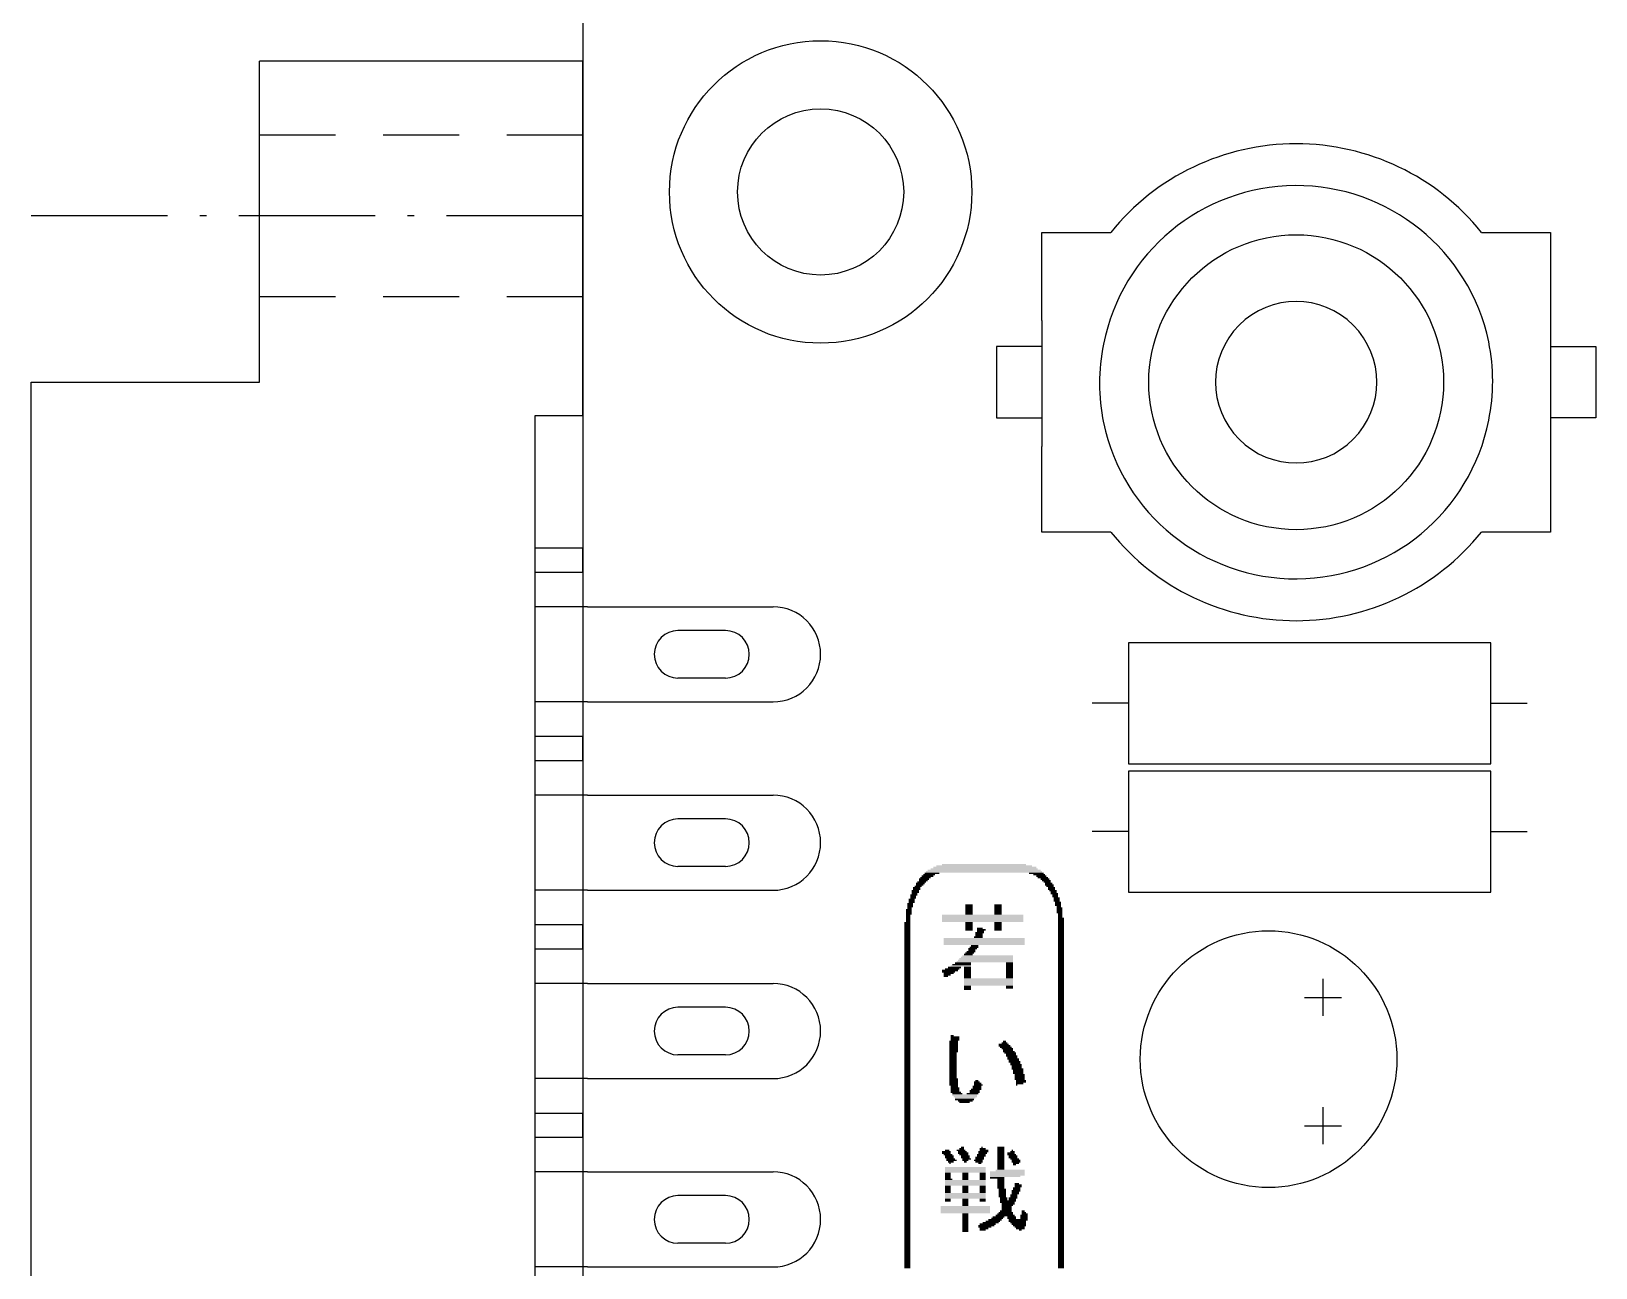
# Model space of a CAD drawing. Extents: x -12 to 55, y -5 to 108.
# Drawn here: x -11.6 to 21.3, y 44.39 to 70.38 of the extents above; entities that cross this region are included whole.
import ezdxf

# ---------------------------------------------------------------- set-up
doc = ezdxf.new("R2010")
doc.units = 0
for name, color, linetype in [('20', 30, 'CONTINUOUS'), ('21', 253, 'CONTINUOUS'), ('51', 253, 'CONTINUOUS')]:
    doc.layers.add(name, color=color, linetype=linetype)

# ---------------------------------------------------------------- blocks, each defined once
blk = doc.blocks.new('RECT')
blk.add_solid([(-0.5, -0.5), (0.5, -0.5), (-0.5, 0.5), (0.5, 0.5)])

msp = doc.modelspace()

# ---------------------------------------------------------------- linework, layer by layer
at = {"layer": '20'}
msp.add_line((0, 71), (0, 0), dxfattribs=at)
at = {"layer": '21'}
for p, q in [((0, 69.75), (-6.8, 69.75)), ((-6.8, 68.2), (-6.8, 69.75)), ((0, 68.2), (0, 69.75)), ((-6.8, 64.8), (-6.8, 68.2)), ((-6.8, 68.2), (-5.2, 68.2)), ((-4.2, 68.2), (-2.6, 68.2)), ((-1.6, 68.2), (0, 68.2)), ((0, 66.5), (0, 68.2)), ((-8.7333, 66.5), (-11.6, 66.5)), ((-7.9147, 66.5), (-8.052, 66.5)), ((-4.3667, 66.5), (-7.2333, 66.5)), ((-3.548, 66.5), (-3.6853, 66.5)), ((0, 66.5), (-2.8667, 66.5)), ((0, 64.8), (0, 66.5)), ((9.65, 64.3), (9.65, 66.15)), ((9.65, 66.15), (11.1, 66.15)), ((18.9, 66.15), (20.35, 66.15)), ((20.35, 66.15), (20.35, 64.3)), ((-6.8, 63), (-6.8, 64.8)), ((-6.8, 64.8), (-5.2, 64.8)), ((-4.2, 64.8), (-2.6, 64.8)), ((-1.6, 64.8), (0, 64.8)), ((0, 62.3), (0, 64.8)), ((-11.6, 8), (-11.6, 63)), ((-11.6, 63), (-6.8, 63)), ((-1, 8.7), (-1, 62.3)), ((-1, 62.3), (0, 62.3)), ((9.65, 59.85), (9.65, 61.65)), ((20.35, 61.7), (20.35, 59.85)), ((11.1, 59.85), (9.65, 59.85)), ((20.35, 59.85), (18.9, 59.85)), ((0, 59.51), (-1, 59.51)), ((0, 59.01), (0, 59.51)), ((-1, 59.01), (0, 59.01)), ((0.1, 58.28), (-1, 58.28)), ((19.095, 57.5206), (11.475, 57.5206)), ((11.475, 57.5206), (11.475, 54.9806)), ((19.095, 54.9806), (19.095, 57.5206)), ((0.1, 56.28), (-1, 56.28)), ((11.475, 56.2506), (10.713, 56.2506)), ((19.095, 56.2506), (19.857, 56.2506)), ((0, 55.55), (-1, 55.55)), ((0, 55.05), (0, 55.55)), ((-1, 55.05), (0, 55.05)), ((11.475, 54.9806), (19.095, 54.9806)), ((19.095, 54.8219), (11.475, 54.8219)), ((11.475, 54.8219), (11.475, 52.2819)), ((19.095, 52.2819), (19.095, 54.8219)), ((0.1, 54.32), (-1, 54.32)), ((11.475, 53.5519), (10.713, 53.5519)), ((19.095, 53.5519), (19.857, 53.5519)), ((0.1, 52.32), (-1, 52.32)), ((11.475, 52.2819), (19.095, 52.2819)), ((0, 51.59), (-1, 51.59)), ((0, 51.09), (0, 51.59)), ((-1, 51.09), (0, 51.09)), ((0.1, 50.36), (-1, 50.36)), ((15.568, 49.6783), (15.568, 50.4572)), ((15.1785, 50.0677), (15.9574, 50.0677)), ((0.1, 48.36), (-1, 48.36)), ((15.5679, 46.9795), (15.5679, 47.7584)), ((0, 47.63), (-1, 47.63)), ((0, 47.13), (0, 47.63)), ((-1, 47.13), (0, 47.13)), ((15.1784, 47.3689), (15.9573, 47.3689)), ((0.1, 46.4), (-1, 46.4)), ((0.1, 44.4), (-1, 44.4))]:
    msp.add_line(p, q, dxfattribs=at)
for centre, radius in [((5, 67), 3.1789), ((5, 67), 1.7463), ((15, 63), 3.1), ((14.4206, 48.7688), 2.6988)]:
    msp.add_circle(centre, radius, dxfattribs=at)
for centre, radius, start, end in [((15, 63), 5.0133, 38.9278, 141.0722), ((15.0051, 63), 4.1332, 11.8671, 168.8403), ((15, 63), 1.6971, 135, 45), ((14.9949, 63), 4.1332, 191.8671, 348.8403), ((15, 63), 5.0132, 218.9275, 321.0725)]:
    msp.add_arc(centre, radius, start, end, dxfattribs=at)
at = {"layer": '51'}
for p, q in [((9.65, 64.3), (9.65, 63.75)), ((20.35, 64.3), (20.35, 63.75)), ((9.65, 63.75), (8.7, 63.75)), ((8.7, 63.75), (8.7, 62.25)), ((9.65, 63.75), (9.65, 62.25)), ((20.35, 63.75), (20.35, 62.25)), ((20.35, 63.75), (21.3, 63.75)), ((21.3, 63.75), (21.3, 62.25)), ((8.7, 62.25), (9.65, 62.25)), ((9.65, 62.25), (9.65, 61.65)), ((20.35, 62.25), (20.35, 61.7)), ((21.3, 62.25), (20.35, 62.25)), ((0.1, 58.28), (4, 58.28)), ((3, 57.78), (2, 57.78)), ((3, 56.78), (2, 56.78)), ((0.1, 56.28), (4, 56.28)), ((0.1, 54.32), (4, 54.32)), ((3, 53.82), (2, 53.82)), ((3, 52.82), (2, 52.82)), ((0.1, 52.32), (4, 52.32)), ((0.1, 50.36), (4, 50.36)), ((3, 49.86), (2, 49.86)), ((3, 48.86), (2, 48.86)), ((0.1, 48.36), (4, 48.36)), ((0.1, 46.4), (4, 46.4)), ((3, 45.9), (2, 45.9)), ((3, 44.9), (2, 44.9)), ((0.1, 44.4), (4, 44.4))]:
    msp.add_line(p, q, dxfattribs=at)
for centre, radius, start, end in [((15, 63), 1.6971, 45, 135), ((14.9999, 63.025), 4.1333, 348.4866, 11.5134), ((15.0001, 62.975), 4.1333, 168.4866, 191.5134), ((4, 57.28), 1, 270, 90), ((2, 57.28), 0.5, 90, 270), ((3, 57.28), 0.5, 270, 90), ((4, 53.32), 1, 270, 90), ((2, 53.32), 0.5, 90, 270), ((3, 53.32), 0.5, 270, 90), ((4, 49.36), 1, 270, 90), ((2, 49.36), 0.5, 90, 270), ((3, 49.36), 0.5, 270, 90), ((4, 45.4), 1, 270, 90), ((2, 45.4), 0.5, 90, 270), ((3, 45.4), 0.5, 270, 90)]:
    msp.add_arc(centre, radius, start, end, dxfattribs=at)

# ---------------------------------------------------------------- block references
at = {"layer": '21', "yscale": 0.0305}
for p, xscale in [((7.2802, 52.6457), 0.2438), ((7.3412, 52.6762), 0.3048), ((8.4384, 52.7067), 2.4384), ((8.4384, 52.7371), 2.3774), ((8.4384, 52.7676), 2.2555), ((8.4537, 52.7981), 2.1641), ((8.4384, 52.8286), 2.0117), ((8.4384, 52.8591), 1.7678), ((9.5357, 52.6762), 0.3048), ((9.5967, 52.6457), 0.2438), ((6.9907, 52.3104), 0.1524), ((7.0211, 52.3714), 0.1524), ((7.0211, 52.3409), 0.1524), ((7.0516, 52.4019), 0.1524), ((7.0973, 52.4628), 0.1829), ((7.0821, 52.4323), 0.1524), ((7.1278, 52.4933), 0.1829), ((7.1735, 52.5543), 0.2134), ((7.1583, 52.5238), 0.1829), ((7.204, 52.5847), 0.2134), ((7.2497, 52.6152), 0.2438), ((9.6424, 52.6152), 0.2134), ((9.6729, 52.5847), 0.2134), ((9.7186, 52.5543), 0.1829), ((9.7491, 52.5238), 0.1829), ((9.7643, 52.4933), 0.1524), ((9.7948, 52.4628), 0.1524), ((9.8101, 52.4323), 0.1829), ((9.8253, 52.4019), 0.1524), ((9.8558, 52.3714), 0.1524), ((9.8558, 52.3409), 0.1524), ((9.8863, 52.3104), 0.1524), ((6.884, 52.0361), 0.1219), ((6.884, 52.0056), 0.1219), ((6.884, 51.9751), 0.1219), ((6.9145, 52.1275), 0.1219), ((6.9145, 52.0971), 0.1219), ((6.9145, 52.0666), 0.1219), ((6.9449, 52.1885), 0.1219), ((6.9449, 52.158), 0.1219), ((6.9602, 52.219), 0.1524), ((6.9754, 52.2495), 0.1219), ((6.9907, 52.2799), 0.1524), ((8.1184, 52.0056), 0.1524), ((8.1184, 51.9751), 0.1524), ((8.728, 52.0056), 0.1524), ((8.728, 51.9751), 0.1524), ((9.9167, 52.2495), 0.1524), ((9.9015, 52.2799), 0.1219), ((9.932, 52.219), 0.1219), ((9.932, 52.1885), 0.1219), ((9.9625, 52.158), 0.1219), ((9.9625, 52.1275), 0.1219), ((9.9625, 52.0971), 0.1219), ((9.9929, 52.0666), 0.1219), ((9.9929, 52.0361), 0.1219), ((9.9929, 52.0056), 0.1219), ((10.0082, 51.9751), 0.0914), ((6.823, 51.6399), 0.1219), ((6.8535, 51.9142), 0.1219), ((6.8535, 51.8837), 0.1219), ((6.8535, 51.8532), 0.1219), ((6.8535, 51.8227), 0.1219), ((6.8383, 51.7923), 0.0914), ((6.8383, 51.7618), 0.0914), ((6.8383, 51.7313), 0.0914), ((6.8383, 51.7008), 0.0914), ((6.8383, 51.6703), 0.0914), ((6.8687, 51.9447), 0.0914), ((8.408, 51.7923), 1.7069), ((8.408, 51.7618), 1.7069), ((8.408, 51.7313), 1.7069), ((8.408, 51.7008), 1.7069), ((8.408, 51.6703), 1.7069), ((8.1184, 51.9447), 0.1524), ((8.1184, 51.9142), 0.1524), ((8.1184, 51.8837), 0.1524), ((8.1184, 51.8532), 0.1524), ((8.1184, 51.8227), 0.1524), ((8.1184, 51.6399), 0.1524), ((8.728, 51.9447), 0.1524), ((8.728, 51.9142), 0.1524), ((8.728, 51.8837), 0.1524), ((8.728, 51.8532), 0.1524), ((8.728, 51.8227), 0.1524), ((8.728, 51.6399), 0.1524), ((10.0234, 51.9447), 0.1219), ((10.0234, 51.9142), 0.1219), ((10.0234, 51.8837), 0.1219), ((10.0234, 51.8532), 0.1219), ((10.0387, 51.8227), 0.0914), ((10.0387, 51.7923), 0.0914), ((10.0387, 51.7618), 0.0914), ((10.0539, 51.7313), 0.1219), ((10.0539, 51.7008), 0.1219), ((10.0539, 51.6703), 0.1219), ((10.0539, 51.6399), 0.1219), ((6.823, 51.6094), 0.1219), ((6.823, 51.5789), 0.1219), ((6.823, 51.5484), 0.1219), ((6.823, 51.5179), 0.1219), ((6.823, 51.4875), 0.1219), ((6.823, 51.457), 0.1219), ((6.823, 51.4265), 0.1219), ((6.823, 51.396), 0.1219), ((6.823, 51.3655), 0.1219), ((6.823, 51.3351), 0.1219), ((8.1184, 51.6094), 0.1524), ((8.1184, 51.5789), 0.1524), ((8.1184, 51.5484), 0.1524), ((8.1184, 51.5179), 0.1524), ((8.1184, 51.4875), 0.1524), ((8.3165, 51.3351), 0.1829), ((8.347, 51.4265), 0.1829), ((8.3318, 51.396), 0.1524), ((8.3318, 51.3655), 0.1524), ((8.347, 51.5179), 0.1219), ((8.3775, 51.4875), 0.1829), ((8.3622, 51.457), 0.1524), ((8.728, 51.6094), 0.1524), ((8.728, 51.5789), 0.1524), ((8.728, 51.5484), 0.1524), ((8.728, 51.5179), 0.1524), ((8.728, 51.4875), 0.1524), ((10.0539, 51.6094), 0.1219), ((10.0539, 51.5789), 0.1219), ((10.0539, 51.5484), 0.1219), ((10.0539, 51.5179), 0.1219), ((10.0539, 51.4875), 0.1219), ((10.0539, 51.457), 0.1219), ((10.0539, 51.4265), 0.1219), ((10.0539, 51.396), 0.1219), ((10.0539, 51.3655), 0.1219), ((10.0539, 51.3351), 0.1219), ((6.823, 51.3046), 0.1219), ((6.823, 51.2741), 0.1219), ((6.823, 51.2436), 0.1219), ((6.823, 51.2131), 0.1219), ((6.823, 51.1827), 0.1219), ((6.823, 51.1522), 0.1219), ((6.823, 51.1217), 0.1219), ((6.823, 51.0912), 0.1219), ((6.823, 51.0607), 0.1219), ((6.823, 51.0303), 0.1219), ((6.823, 50.9998), 0.1219), ((8.4384, 51.3046), 1.7069), ((8.4384, 51.2741), 1.7069), ((8.4384, 51.2436), 1.7069), ((8.4384, 51.2131), 1.7069), ((8.4384, 51.1827), 1.7069), ((8.1337, 50.9998), 0.1829), ((8.1641, 51.0303), 0.1829), ((8.1946, 51.0912), 0.1829), ((8.1794, 51.0607), 0.1524), ((8.2251, 51.1217), 0.1829), ((8.2403, 51.1522), 0.1524), ((10.0539, 51.3046), 0.1219), ((10.0539, 51.2741), 0.1219), ((10.0539, 51.2436), 0.1219), ((10.0539, 51.2131), 0.1219), ((10.0539, 51.1827), 0.1219), ((10.0539, 51.1522), 0.1219), ((10.0539, 51.1217), 0.1219), ((10.0539, 51.0912), 0.1219), ((10.0539, 51.0607), 0.1219), ((10.0539, 51.0303), 0.1219), ((10.0539, 50.9998), 0.1219), ((6.823, 50.9693), 0.1219), ((6.823, 50.9388), 0.1219), ((6.823, 50.9083), 0.1219), ((6.823, 50.8779), 0.1219), ((6.823, 50.8474), 0.1219), ((6.823, 50.8169), 0.1219), ((6.823, 50.7864), 0.1219), ((6.823, 50.7559), 0.1219), ((6.823, 50.7255), 0.1219), ((6.823, 50.695), 0.1219), ((6.823, 50.6645), 0.1219), ((7.7679, 50.6645), 0.3048), ((7.8136, 50.695), 0.2743), ((7.9508, 50.7255), 0.4267), ((7.966, 50.7559), 0.3962), ((7.9965, 50.7864), 0.3353), ((8.4537, 50.8169), 1.1887), ((8.4689, 50.8474), 1.1582), ((8.4842, 50.8779), 1.1278), ((8.4994, 50.9083), 1.0973), ((8.5146, 50.9388), 1.0668), ((8.1032, 50.9693), 0.1829), ((8.0879, 50.695), 0.1524), ((8.0879, 50.6645), 0.1524), ((8.9718, 50.7864), 0.1524), ((8.9718, 50.7559), 0.1524), ((8.9718, 50.7255), 0.1524), ((8.9718, 50.695), 0.1524), ((8.9718, 50.6645), 0.1524), ((10.0539, 50.9693), 0.1219), ((10.0539, 50.9388), 0.1219), ((10.0539, 50.9083), 0.1219), ((10.0539, 50.8779), 0.1219), ((10.0539, 50.8474), 0.1219), ((10.0539, 50.8169), 0.1219), ((10.0539, 50.7864), 0.1219), ((10.0539, 50.7559), 0.1219), ((10.0539, 50.7255), 0.1219), ((10.0539, 50.695), 0.1219), ((10.0539, 50.6645), 0.1219), ((6.823, 50.634), 0.1219), ((6.823, 50.6035), 0.1219), ((6.823, 50.5731), 0.1219), ((6.823, 50.5426), 0.1219), ((6.823, 50.5121), 0.1219), ((6.823, 50.4816), 0.1219), ((6.823, 50.4511), 0.1219), ((6.823, 50.4207), 0.1219), ((6.823, 50.3902), 0.1219), ((6.823, 50.3597), 0.1219), ((6.823, 50.3292), 0.1219), ((7.7222, 50.634), 0.3353), ((7.6917, 50.6035), 0.2743), ((7.6917, 50.5731), 0.2134), ((7.6612, 50.5426), 0.1524), ((7.6307, 50.5121), 0.0914), ((8.0879, 50.634), 0.1524), ((8.0879, 50.6035), 0.1524), ((8.0879, 50.5731), 0.1524), ((8.0879, 50.5426), 0.1524), ((8.0879, 50.5121), 0.1524), ((8.0879, 50.4816), 0.1524), ((8.5299, 50.4511), 1.0363), ((8.5299, 50.4207), 1.0363), ((8.5299, 50.3902), 1.0363), ((8.5299, 50.3597), 1.0363), ((8.5299, 50.3292), 1.0363), ((8.9718, 50.634), 0.1524), ((8.9718, 50.6035), 0.1524), ((8.9718, 50.5731), 0.1524), ((8.9718, 50.5426), 0.1524), ((8.9718, 50.5121), 0.1524), ((8.9718, 50.4816), 0.1524), ((10.0539, 50.634), 0.1219), ((10.0539, 50.6035), 0.1219), ((10.0539, 50.5731), 0.1219), ((10.0539, 50.5426), 0.1219), ((10.0539, 50.5121), 0.1219), ((10.0539, 50.4816), 0.1219), ((10.0539, 50.4511), 0.1219), ((10.0539, 50.4207), 0.1219), ((10.0539, 50.3902), 0.1219), ((10.0539, 50.3597), 0.1219), ((10.0539, 50.3292), 0.1219), ((6.823, 50.2987), 0.1219), ((6.823, 50.2683), 0.1219), ((6.823, 50.2378), 0.1219), ((6.823, 50.2073), 0.1219), ((6.823, 50.1768), 0.1219), ((6.823, 50.1463), 0.1219), ((6.823, 50.1159), 0.1219), ((6.823, 50.0854), 0.1219), ((6.823, 50.0549), 0.1219), ((6.823, 50.0244), 0.1219), ((6.823, 49.9939), 0.1219), ((8.0879, 50.2987), 0.1524), ((8.0879, 50.2683), 0.1524), ((8.0879, 50.2378), 0.1524), ((8.9718, 50.2987), 0.1524), ((8.9718, 50.2683), 0.1524), ((10.0539, 50.2987), 0.1219), ((10.0539, 50.2683), 0.1219), ((10.0539, 50.2378), 0.1219), ((10.0539, 50.2073), 0.1219), ((10.0539, 50.1768), 0.1219), ((10.0539, 50.1463), 0.1219), ((10.0539, 50.1159), 0.1219), ((10.0539, 50.0854), 0.1219), ((10.0539, 50.0549), 0.1219), ((10.0539, 50.0244), 0.1219), ((10.0539, 49.9939), 0.1219), ((6.823, 49.9635), 0.1219), ((6.823, 49.933), 0.1219), ((6.823, 49.9025), 0.1219), ((6.823, 49.872), 0.1219), ((6.823, 49.8415), 0.1219), ((6.823, 49.8111), 0.1219), ((6.823, 49.7806), 0.1219), ((6.823, 49.7501), 0.1219), ((6.823, 49.7196), 0.1219), ((6.823, 49.6891), 0.1219), ((10.0539, 49.9635), 0.1219), ((10.0539, 49.933), 0.1219), ((10.0539, 49.9025), 0.1219), ((10.0539, 49.872), 0.1219), ((10.0539, 49.8415), 0.1219), ((10.0539, 49.8111), 0.1219), ((10.0539, 49.7806), 0.1219), ((10.0539, 49.7501), 0.1219), ((10.0539, 49.7196), 0.1219), ((10.0539, 49.6891), 0.1219), ((6.823, 49.6587), 0.1219), ((6.823, 49.6282), 0.1219), ((6.823, 49.5977), 0.1219), ((6.823, 49.5672), 0.1219), ((6.823, 49.5367), 0.1219), ((6.823, 49.5063), 0.1219), ((6.823, 49.4758), 0.1219), ((6.823, 49.4453), 0.1219), ((6.823, 49.4148), 0.1219), ((6.823, 49.3843), 0.1219), ((6.823, 49.3539), 0.1219), ((10.0539, 49.6587), 0.1219), ((10.0539, 49.6282), 0.1219), ((10.0539, 49.5977), 0.1219), ((10.0539, 49.5672), 0.1219), ((10.0539, 49.5367), 0.1219), ((10.0539, 49.5063), 0.1219), ((10.0539, 49.4758), 0.1219), ((10.0539, 49.4453), 0.1219), ((10.0539, 49.4148), 0.1219), ((10.0539, 49.3843), 0.1219), ((10.0539, 49.3539), 0.1219), ((6.823, 49.3234), 0.1219), ((6.823, 49.2929), 0.1219), ((6.823, 49.2624), 0.1219), ((6.823, 49.2319), 0.1219), ((6.823, 49.2015), 0.1219), ((6.823, 49.171), 0.1219), ((6.823, 49.1405), 0.1219), ((6.823, 49.11), 0.1219), ((6.823, 49.0795), 0.1219), ((6.823, 49.0491), 0.1219), ((6.823, 49.0186), 0.1219), ((7.7984, 49.1405), 0.1829), ((7.7984, 49.11), 0.1829), ((7.7984, 49.0795), 0.1829), ((7.7984, 49.0491), 0.1829), ((7.7984, 49.0186), 0.1829), ((7.7679, 49.2624), 0.061), ((7.8289, 49.2319), 0.1829), ((7.8289, 49.2015), 0.1829), ((7.8289, 49.171), 0.1829), ((8.8499, 49.0795), 0.2134), ((8.8652, 49.0491), 0.2438), ((8.8956, 49.0186), 0.2438), ((8.8652, 49.11), 0.1219), ((8.8652, 49.1405), 0.061), ((10.0539, 49.3234), 0.1219), ((10.0539, 49.2929), 0.1219), ((10.0539, 49.2624), 0.1219), ((10.0539, 49.2319), 0.1219), ((10.0539, 49.2015), 0.1219), ((10.0539, 49.171), 0.1219), ((10.0539, 49.1405), 0.1219), ((10.0539, 49.11), 0.1219), ((10.0539, 49.0795), 0.1219), ((10.0539, 49.0491), 0.1219), ((10.0539, 49.0186), 0.1219), ((6.823, 48.9881), 0.1219), ((6.823, 48.9576), 0.1219), ((6.823, 48.9271), 0.1219), ((6.823, 48.8967), 0.1219), ((6.823, 48.8662), 0.1219), ((6.823, 48.8357), 0.1219), ((6.823, 48.8052), 0.1219), ((6.823, 48.7747), 0.1219), ((6.823, 48.7443), 0.1219), ((6.823, 48.7138), 0.1219), ((6.823, 48.6833), 0.1219), ((7.7984, 48.9881), 0.1829), ((7.7984, 48.9576), 0.1829), ((7.7984, 48.9271), 0.1829), ((7.7831, 48.8967), 0.1524), ((7.7831, 48.8662), 0.1524), ((7.7831, 48.8357), 0.1524), ((7.7831, 48.8052), 0.1524), ((7.7831, 48.7747), 0.1524), ((7.7831, 48.7443), 0.1524), ((7.7831, 48.7138), 0.1524), ((7.7831, 48.6833), 0.1524), ((8.9261, 48.9881), 0.2438), ((8.9414, 48.9576), 0.2134), ((8.9566, 48.9271), 0.2438), ((8.9871, 48.8967), 0.2438), ((9.0023, 48.8662), 0.2134), ((9.0176, 48.8357), 0.2438), ((9.0328, 48.8052), 0.2134), ((9.048, 48.7747), 0.2438), ((9.0633, 48.7443), 0.2134), ((9.0785, 48.7138), 0.2438), ((9.0938, 48.6833), 0.2134), ((10.0539, 48.9881), 0.1219), ((10.0539, 48.9576), 0.1219), ((10.0539, 48.9271), 0.1219), ((10.0539, 48.8967), 0.1219), ((10.0539, 48.8662), 0.1219), ((10.0539, 48.8357), 0.1219), ((10.0539, 48.8052), 0.1219), ((10.0539, 48.7747), 0.1219), ((10.0539, 48.7443), 0.1219), ((10.0539, 48.7138), 0.1219), ((10.0539, 48.6833), 0.1219), ((6.823, 48.6528), 0.1219), ((6.823, 48.6223), 0.1219), ((6.823, 48.5919), 0.1219), ((6.823, 48.5614), 0.1219), ((6.823, 48.5309), 0.1219), ((6.823, 48.5004), 0.1219), ((6.823, 48.4699), 0.1219), ((6.823, 48.4395), 0.1219), ((6.823, 48.409), 0.1219), ((6.823, 48.3785), 0.1219), ((6.823, 48.348), 0.1219), ((7.7831, 48.6528), 0.1524), ((7.7831, 48.6223), 0.1524), ((7.7831, 48.5919), 0.1524), ((7.7831, 48.5614), 0.1524), ((7.7831, 48.5309), 0.1524), ((7.7831, 48.5004), 0.1524), ((7.7831, 48.4699), 0.1524), ((7.7831, 48.4395), 0.1524), ((7.7831, 48.409), 0.1524), ((7.7831, 48.3785), 0.1524), ((7.7984, 48.348), 0.1829), ((9.109, 48.6528), 0.2438), ((9.1242, 48.6223), 0.2134), ((9.1242, 48.5919), 0.2134), ((9.1395, 48.5614), 0.2438), ((9.1547, 48.5309), 0.2134), ((9.1547, 48.5004), 0.2134), ((9.1547, 48.4699), 0.2134), ((9.1852, 48.4395), 0.2134), ((9.1852, 48.409), 0.2134), ((9.1852, 48.3785), 0.2134), ((9.1852, 48.348), 0.2134), ((10.0539, 48.6528), 0.1219), ((10.0539, 48.6223), 0.1219), ((10.0539, 48.5919), 0.1219), ((10.0539, 48.5614), 0.1219), ((10.0539, 48.5309), 0.1219), ((10.0539, 48.5004), 0.1219), ((10.0539, 48.4699), 0.1219), ((10.0539, 48.4395), 0.1219), ((10.0539, 48.409), 0.1219), ((10.0539, 48.3785), 0.1219), ((10.0539, 48.348), 0.1219), ((6.823, 48.3175), 0.1219), ((6.823, 48.2871), 0.1219), ((6.823, 48.2566), 0.1219), ((6.823, 48.2261), 0.1219), ((6.823, 48.1956), 0.1219), ((6.823, 48.1651), 0.1219), ((6.823, 48.1347), 0.1219), ((6.823, 48.1042), 0.1219), ((6.823, 48.0737), 0.1219), ((6.823, 48.0432), 0.1219), ((7.7984, 48.3175), 0.1829), ((7.7984, 48.2871), 0.1829), ((7.7984, 48.2566), 0.1829), ((7.7984, 48.2261), 0.1829), ((7.8136, 48.1956), 0.1524), ((7.8289, 48.1651), 0.1829), ((7.8289, 48.1347), 0.1829), ((7.8289, 48.1042), 0.1829), ((7.8441, 48.0737), 0.2134), ((7.8746, 48.0432), 0.2134), ((8.1946, 48.0432), 0.2438), ((8.2403, 48.1042), 0.2134), ((8.2403, 48.0737), 0.2134), ((8.2708, 48.1347), 0.2134), ((8.2861, 48.1956), 0.1829), ((8.2861, 48.1651), 0.1829), ((8.3165, 48.2261), 0.1829), ((8.2861, 48.2871), 0.1219), ((8.3013, 48.2566), 0.1524), ((8.2861, 48.3175), 0.061), ((9.2157, 48.3175), 0.2134), ((9.2157, 48.2871), 0.2134), ((9.1852, 48.2566), 0.1524), ((9.1242, 48.2261), 0.0305), ((10.0539, 48.3175), 0.1219), ((10.0539, 48.2871), 0.1219), ((10.0539, 48.2566), 0.1219), ((10.0539, 48.2261), 0.1219), ((10.0539, 48.1956), 0.1219), ((10.0539, 48.1651), 0.1219), ((10.0539, 48.1347), 0.1219), ((10.0539, 48.1042), 0.1219), ((10.0539, 48.0737), 0.1219), ((10.0539, 48.0432), 0.1219), ((6.823, 48.0127), 0.1219), ((6.823, 47.9823), 0.1219), ((6.823, 47.9518), 0.1219), ((6.823, 47.9213), 0.1219), ((6.823, 47.8908), 0.1219), ((6.823, 47.8603), 0.1219), ((6.823, 47.8299), 0.1219), ((6.823, 47.7994), 0.1219), ((6.823, 47.7689), 0.1219), ((6.823, 47.7384), 0.1219), ((6.823, 47.7079), 0.1219), ((8.027, 48.0127), 0.5182), ((8.0422, 47.9823), 0.4877), ((8.0422, 47.9518), 0.4267), ((8.027, 47.9213), 0.3962), ((8.0422, 47.8908), 0.3048), ((8.027, 47.8603), 0.2134), ((10.0539, 48.0127), 0.1219), ((10.0539, 47.9823), 0.1219), ((10.0539, 47.9518), 0.1219), ((10.0539, 47.9213), 0.1219), ((10.0539, 47.8908), 0.1219), ((10.0539, 47.8603), 0.1219), ((10.0539, 47.8299), 0.1219), ((10.0539, 47.7994), 0.1219), ((10.0539, 47.7689), 0.1219), ((10.0539, 47.7384), 0.1219), ((10.0539, 47.7079), 0.1219), ((6.823, 47.6775), 0.1219), ((6.823, 47.647), 0.1219), ((6.823, 47.6165), 0.1219), ((6.823, 47.586), 0.1219), ((6.823, 47.5555), 0.1219), ((6.823, 47.5251), 0.1219), ((6.823, 47.4946), 0.1219), ((6.823, 47.4641), 0.1219), ((6.823, 47.4336), 0.1219), ((6.823, 47.4031), 0.1219), ((6.823, 47.3727), 0.1219), ((10.0539, 47.6775), 0.1219), ((10.0539, 47.647), 0.1219), ((10.0539, 47.6165), 0.1219), ((10.0539, 47.586), 0.1219), ((10.0539, 47.5555), 0.1219), ((10.0539, 47.5251), 0.1219), ((10.0539, 47.4946), 0.1219), ((10.0539, 47.4641), 0.1219), ((10.0539, 47.4336), 0.1219), ((10.0539, 47.4031), 0.1219), ((10.0539, 47.3727), 0.1219), ((6.823, 47.3422), 0.1219), ((6.823, 47.3117), 0.1219), ((6.823, 47.2812), 0.1219), ((6.823, 47.2507), 0.1219), ((6.823, 47.2203), 0.1219), ((6.823, 47.1898), 0.1219), ((6.823, 47.1593), 0.1219), ((6.823, 47.1288), 0.1219), ((6.823, 47.0983), 0.1219), ((6.823, 47.0678), 0.1219), ((6.823, 47.0374), 0.1219), ((10.0539, 47.3422), 0.1219), ((10.0539, 47.3117), 0.1219), ((10.0539, 47.2812), 0.1219), ((10.0539, 47.2507), 0.1219), ((10.0539, 47.2203), 0.1219), ((10.0539, 47.1898), 0.1219), ((10.0539, 47.1593), 0.1219), ((10.0539, 47.1288), 0.1219), ((10.0539, 47.0983), 0.1219), ((10.0539, 47.0678), 0.1219), ((10.0539, 47.0374), 0.1219), ((6.823, 47.0069), 0.1219), ((6.823, 46.9764), 0.1219), ((6.823, 46.9459), 0.1219), ((6.823, 46.9154), 0.1219), ((6.823, 46.885), 0.1219), ((6.823, 46.8545), 0.1219), ((6.823, 46.824), 0.1219), ((6.823, 46.7935), 0.1219), ((6.823, 46.763), 0.1219), ((6.823, 46.7326), 0.1219), ((7.646, 46.824), 0.1829), ((7.646, 46.7935), 0.1829), ((7.6764, 46.763), 0.1829), ((7.6612, 46.8545), 0.0914), ((7.7069, 46.7326), 0.1829), ((7.9508, 46.8545), 0.1829), ((7.9965, 46.7935), 0.2134), ((7.9813, 46.824), 0.1829), ((8.0117, 46.763), 0.1829), ((7.966, 46.885), 0.0914), ((8.0422, 46.7326), 0.1829), ((7.9813, 46.9154), 0.061), ((8.3775, 46.763), 0.1829), ((8.3775, 46.7326), 0.1829), ((8.4232, 46.824), 0.2134), ((8.408, 46.7935), 0.1829), ((8.4384, 46.8545), 0.1829), ((8.408, 46.885), 0.1219), ((8.3927, 46.9154), 0.0305), ((8.789, 46.9154), 0.1524), ((8.789, 46.885), 0.1524), ((8.789, 46.8545), 0.1524), ((8.789, 46.824), 0.1524), ((8.789, 46.7935), 0.1524), ((8.789, 46.763), 0.1524), ((8.789, 46.7326), 0.1524), ((9.0023, 46.7935), 0.1524), ((9.0176, 46.763), 0.1829), ((9.048, 46.7326), 0.1829), ((9.0328, 46.824), 0.0914), ((9.0328, 46.8545), 0.0305), ((10.0539, 47.0069), 0.1219), ((10.0539, 46.9764), 0.1219), ((10.0539, 46.9459), 0.1219), ((10.0539, 46.9154), 0.1219), ((10.0539, 46.885), 0.1219), ((10.0539, 46.8545), 0.1219), ((10.0539, 46.824), 0.1219), ((10.0539, 46.7935), 0.1219), ((10.0539, 46.763), 0.1219), ((10.0539, 46.7326), 0.1219), ((6.823, 46.7021), 0.1219), ((6.823, 46.6716), 0.1219), ((6.823, 46.6411), 0.1219), ((6.823, 46.6106), 0.1219), ((6.823, 46.5802), 0.1219), ((6.823, 46.5497), 0.1219), ((6.823, 46.5192), 0.1219), ((6.823, 46.4887), 0.1219), ((6.823, 46.4582), 0.1219), ((6.823, 46.4278), 0.1219), ((6.823, 46.3973), 0.1219), ((7.7069, 46.7021), 0.1829), ((8.0422, 46.4887), 0.8534), ((8.0422, 46.4582), 0.8534), ((8.0422, 46.4278), 0.8534), ((8.0422, 46.3973), 0.8534), ((7.7374, 46.6716), 0.1829), ((7.7527, 46.6411), 0.2134), ((7.7374, 46.6106), 0.1219), ((7.7222, 46.5802), 0.0305), ((8.0422, 46.7021), 0.1829), ((8.0727, 46.6716), 0.1829), ((8.0422, 46.6411), 0.1219), ((8.0422, 46.6106), 0.061), ((8.3165, 46.6411), 0.1829), ((8.347, 46.7021), 0.1829), ((8.347, 46.6716), 0.1829), ((8.3318, 46.6106), 0.1524), ((8.347, 46.5802), 0.061), ((8.9261, 46.3973), 0.7315), ((8.9871, 46.4278), 0.6096), ((8.789, 46.7021), 0.1524), ((8.789, 46.6716), 0.1524), ((8.789, 46.6411), 0.1524), ((8.789, 46.6106), 0.1524), ((8.789, 46.5802), 0.1524), ((8.789, 46.5497), 0.1524), ((8.789, 46.5192), 0.1524), ((8.789, 46.4887), 0.1524), ((8.789, 46.4582), 0.1524), ((9.048, 46.7021), 0.1829), ((9.0785, 46.6716), 0.1829), ((9.109, 46.6411), 0.1829), ((9.109, 46.6106), 0.1829), ((9.109, 46.5802), 0.1219), ((9.0785, 46.5497), 0.061), ((10.0539, 46.7021), 0.1219), ((10.0539, 46.6716), 0.1219), ((10.0539, 46.6411), 0.1219), ((10.0539, 46.6106), 0.1219), ((10.0539, 46.5802), 0.1219), ((10.0539, 46.5497), 0.1219), ((10.0539, 46.5192), 0.1219), ((10.0539, 46.4887), 0.1219), ((10.0539, 46.4582), 0.1219), ((10.0539, 46.4278), 0.1219), ((10.0539, 46.3973), 0.1219), ((6.823, 46.3668), 0.1219), ((6.823, 46.3363), 0.1219), ((6.823, 46.3058), 0.1219), ((6.823, 46.2754), 0.1219), ((6.823, 46.2449), 0.1219), ((6.823, 46.2144), 0.1219), ((6.823, 46.1839), 0.1219), ((6.823, 46.1534), 0.1219), ((6.823, 46.123), 0.1219), ((6.823, 46.0925), 0.1219), ((6.823, 46.062), 0.1219), ((7.6764, 46.3668), 0.1219), ((7.6764, 46.3363), 0.1219), ((7.6764, 46.3058), 0.1219), ((7.6764, 46.2754), 0.1219), ((7.6917, 46.2449), 0.1524), ((8.0422, 46.2144), 0.8534), ((8.0422, 46.1839), 0.8534), ((8.0422, 46.1534), 0.8534), ((8.0422, 46.123), 0.8534), ((7.6764, 46.0925), 0.1219), ((7.6764, 46.062), 0.1219), ((8.0422, 46.3668), 0.1219), ((8.0422, 46.3363), 0.1219), ((8.0422, 46.3058), 0.1219), ((8.0422, 46.2754), 0.1219), ((8.0422, 46.2449), 0.1219), ((8.0422, 46.0925), 0.1219), ((8.0422, 46.062), 0.1219), ((8.408, 46.3668), 0.1219), ((8.408, 46.3363), 0.1219), ((8.408, 46.3058), 0.1219), ((8.408, 46.2754), 0.1219), ((8.408, 46.2449), 0.1219), ((8.408, 46.0925), 0.1219), ((8.408, 46.062), 0.1219), ((8.9261, 46.3668), 0.7315), ((8.9261, 46.3363), 0.7315), ((8.8804, 46.3058), 0.6401), ((8.7128, 46.2754), 0.3048), ((8.789, 46.2449), 0.1524), ((8.789, 46.2144), 0.1524), ((8.789, 46.1839), 0.1524), ((8.789, 46.1534), 0.1524), ((8.789, 46.123), 0.1524), ((8.789, 46.0925), 0.1524), ((8.789, 46.062), 0.1524), ((9.1242, 46.062), 0.1524), ((9.1242, 46.1534), 0.0914), ((9.1547, 46.123), 0.1524), ((9.1547, 46.0925), 0.1524), ((10.0539, 46.3668), 0.1219), ((10.0539, 46.3363), 0.1219), ((10.0539, 46.3058), 0.1219), ((10.0539, 46.2754), 0.1219), ((10.0539, 46.2449), 0.1219), ((10.0539, 46.2144), 0.1219), ((10.0539, 46.1839), 0.1219), ((10.0539, 46.1534), 0.1219), ((10.0539, 46.123), 0.1219), ((10.0539, 46.0925), 0.1219), ((10.0539, 46.062), 0.1219), ((6.823, 46.0315), 0.1219), ((6.823, 46.001), 0.1219), ((6.823, 45.9706), 0.1219), ((6.823, 45.9401), 0.1219), ((6.823, 45.9096), 0.1219), ((6.823, 45.8791), 0.1219), ((6.823, 45.8486), 0.1219), ((6.823, 45.8182), 0.1219), ((6.823, 45.7877), 0.1219), ((6.823, 45.7572), 0.1219), ((6.823, 45.7267), 0.1219), ((7.6764, 46.0315), 0.1219), ((7.6764, 46.001), 0.1219), ((7.6764, 45.9706), 0.1219), ((8.0422, 45.9401), 0.8534), ((8.0422, 45.9096), 0.8534), ((8.0422, 45.8791), 0.8534), ((8.0422, 45.8486), 0.8534), ((7.6764, 45.8182), 0.1219), ((7.6764, 45.7877), 0.1219), ((8.0422, 46.0315), 0.1219), ((8.0422, 46.001), 0.1219), ((8.0422, 45.9706), 0.1219), ((8.0422, 45.8182), 0.1219), ((8.0422, 45.7877), 0.1219), ((8.0422, 45.7572), 0.1219), ((8.0422, 45.7267), 0.1219), ((8.408, 46.0315), 0.1219), ((8.408, 46.001), 0.1219), ((8.408, 45.9706), 0.1219), ((8.408, 45.8182), 0.1219), ((8.408, 45.7877), 0.1219), ((8.8194, 46.0315), 0.1524), ((8.8194, 46.001), 0.1524), ((8.8194, 45.9706), 0.1524), ((8.8194, 45.9401), 0.1524), ((8.8194, 45.9096), 0.1524), ((8.8194, 45.8791), 0.1524), ((8.8499, 45.8486), 0.1524), ((8.8499, 45.8182), 0.1524), ((8.9414, 45.7877), 0.3353), ((8.9261, 45.7572), 0.3048), ((8.9414, 45.7267), 0.2743), ((9.048, 45.8486), 0.1829), ((9.0328, 45.8182), 0.1524), ((9.0633, 45.9096), 0.1524), ((9.0633, 45.8791), 0.1524), ((9.109, 46.001), 0.1829), ((9.0938, 45.9706), 0.1524), ((9.0938, 45.9401), 0.1524), ((9.1242, 46.0315), 0.1524), ((10.0539, 46.0315), 0.1219), ((10.0539, 46.001), 0.1219), ((10.0539, 45.9706), 0.1219), ((10.0539, 45.9401), 0.1219), ((10.0539, 45.9096), 0.1219), ((10.0539, 45.8791), 0.1219), ((10.0539, 45.8486), 0.1219), ((10.0539, 45.8182), 0.1219), ((10.0539, 45.7877), 0.1219), ((10.0539, 45.7572), 0.1219), ((10.0539, 45.7267), 0.1219), ((6.823, 45.6962), 0.1219), ((6.823, 45.6658), 0.1219), ((6.823, 45.6353), 0.1219), ((6.823, 45.6048), 0.1219), ((6.823, 45.5743), 0.1219), ((6.823, 45.5438), 0.1219), ((6.823, 45.5134), 0.1219), ((6.823, 45.4829), 0.1219), ((6.823, 45.4524), 0.1219), ((6.823, 45.4219), 0.1219), ((6.823, 45.3914), 0.1219), ((8.0422, 45.6658), 1.0363), ((8.0422, 45.6353), 1.0363), ((8.0422, 45.6048), 1.0363), ((8.0422, 45.5743), 1.0363), ((8.0422, 45.5438), 1.0363), ((8.0422, 45.6962), 0.1219), ((8.0422, 45.5134), 0.1219), ((8.0422, 45.4829), 0.1219), ((8.0422, 45.4524), 0.1219), ((8.0422, 45.4219), 0.1219), ((8.0422, 45.3914), 0.1219), ((8.667, 45.3914), 0.2743), ((8.7128, 45.4219), 0.2438), ((8.7432, 45.4524), 0.2438), ((8.8804, 45.4829), 0.3962), ((8.8804, 45.5134), 0.3353), ((8.8956, 45.5438), 0.3048), ((8.8956, 45.5743), 0.2438), ((8.9261, 45.6962), 0.2438), ((8.9109, 45.6658), 0.2134), ((8.9109, 45.6353), 0.2134), ((8.9109, 45.6048), 0.2134), ((9.0176, 45.4524), 0.1829), ((9.0176, 45.4219), 0.1829), ((9.1547, 45.3914), 0.3962), ((9.2767, 45.4829), 0.1524), ((9.2767, 45.4524), 0.1524), ((9.2767, 45.4219), 0.1524), ((9.2614, 45.5743), 0.061), ((9.2919, 45.5134), 0.1219), ((9.2767, 45.5438), 0.0914), ((10.0539, 45.6962), 0.1219), ((10.0539, 45.6658), 0.1219), ((10.0539, 45.6353), 0.1219), ((10.0539, 45.6048), 0.1219), ((10.0539, 45.5743), 0.1219), ((10.0539, 45.5438), 0.1219), ((10.0539, 45.5134), 0.1219), ((10.0539, 45.4829), 0.1219), ((10.0539, 45.4524), 0.1219), ((10.0539, 45.4219), 0.1219), ((10.0539, 45.3914), 0.1219), ((6.823, 45.361), 0.1219), ((6.823, 45.3305), 0.1219), ((6.823, 45.3), 0.1219), ((6.823, 45.2695), 0.1219), ((6.823, 45.239), 0.1219), ((6.823, 45.2086), 0.1219), ((6.823, 45.1781), 0.1219), ((6.823, 45.1476), 0.1219), ((6.823, 45.1171), 0.1219), ((6.823, 45.0866), 0.1219), ((8.0422, 45.361), 0.1219), ((8.0422, 45.3305), 0.1219), ((8.0422, 45.3), 0.1219), ((8.0422, 45.2695), 0.1219), ((8.0422, 45.239), 0.1219), ((8.0422, 45.2086), 0.1219), ((8.0422, 45.1781), 0.1219), ((8.0422, 45.1476), 0.1219), ((8.4842, 45.2695), 0.3353), ((8.4537, 45.239), 0.2743), ((8.5146, 45.3), 0.3353), ((8.4384, 45.2086), 0.1829), ((8.408, 45.1781), 0.1219), ((8.5756, 45.3305), 0.3353), ((8.6213, 45.361), 0.3048), ((9.1395, 45.361), 0.3658), ((9.1547, 45.3305), 0.3353), ((9.17, 45.3), 0.3048), ((9.1852, 45.2695), 0.2743), ((9.1852, 45.239), 0.2134), ((9.2005, 45.2086), 0.1829), ((9.2005, 45.1781), 0.061), ((10.0539, 45.361), 0.1219), ((10.0539, 45.3305), 0.1219), ((10.0539, 45.3), 0.1219), ((10.0539, 45.2695), 0.1219), ((10.0539, 45.239), 0.1219), ((10.0539, 45.2086), 0.1219), ((10.0539, 45.1781), 0.1219), ((10.0539, 45.1476), 0.1219), ((10.0539, 45.1171), 0.1219), ((10.0539, 45.0866), 0.1219), ((6.823, 45.0562), 0.1219), ((6.823, 45.0257), 0.1219), ((6.823, 44.9952), 0.1219), ((6.823, 44.9647), 0.1219), ((6.823, 44.9342), 0.1219), ((6.823, 44.9038), 0.1219), ((6.823, 44.8733), 0.1219), ((6.823, 44.8428), 0.1219), ((6.823, 44.8123), 0.1219), ((6.823, 44.7818), 0.1219), ((6.823, 44.7514), 0.1219), ((10.0539, 45.0562), 0.1219), ((10.0539, 45.0257), 0.1219), ((10.0539, 44.9952), 0.1219), ((10.0539, 44.9647), 0.1219), ((10.0539, 44.9342), 0.1219), ((10.0539, 44.9038), 0.1219), ((10.0539, 44.8733), 0.1219), ((10.0539, 44.8428), 0.1219), ((10.0539, 44.8123), 0.1219), ((10.0539, 44.7818), 0.1219), ((10.0539, 44.7514), 0.1219), ((6.823, 44.7209), 0.1219), ((6.823, 44.6904), 0.1219), ((6.823, 44.6599), 0.1219), ((6.823, 44.6295), 0.1219), ((6.823, 44.599), 0.1219), ((6.823, 44.5685), 0.1219), ((6.823, 44.538), 0.1219), ((6.823, 44.5075), 0.1219), ((6.823, 44.4771), 0.1219), ((6.823, 44.4466), 0.1219), ((6.823, 44.4161), 0.1219), ((10.0539, 44.7209), 0.1219), ((10.0539, 44.6904), 0.1219), ((10.0539, 44.6599), 0.1219), ((10.0539, 44.6295), 0.1219), ((10.0539, 44.599), 0.1219), ((10.0539, 44.5685), 0.1219), ((10.0539, 44.538), 0.1219), ((10.0539, 44.5075), 0.1219), ((10.0539, 44.4771), 0.1219), ((10.0539, 44.4466), 0.1219), ((10.0539, 44.4161), 0.1219), ((6.823, 44.3856), 0.1219), ((10.0539, 44.3856), 0.1219)]:
    msp.add_blockref('RECT', p, dxfattribs=dict(at, xscale=xscale))

doc.saveas('drawing.dxf')
